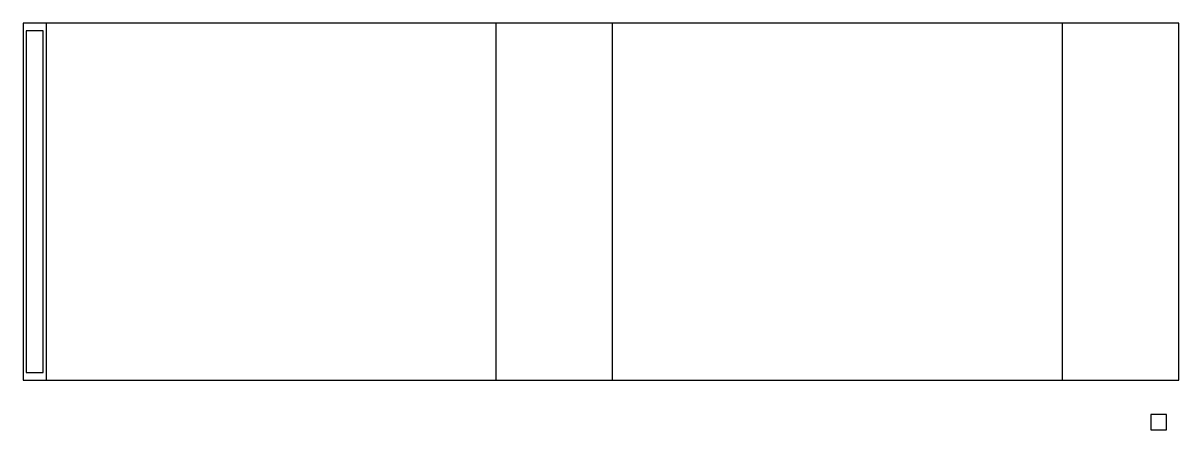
# Model space of a CAD drawing. Header units: millimetres. Extents: x 10 to 755, y 8 to 270.
import ezdxf

# ---------------------------------------------------------------- set-up
doc = ezdxf.new("R2010")
doc.units = ezdxf.units.MM
for name, color, linetype in [('CREASE', 5, 'Continuous'), ('CUT', 1, 'CONTINUOUS'), ('GLUE', 8, 'CONTINUOUS')]:
    doc.layers.add(name, color=color, linetype=linetype)

msp = doc.modelspace()

# ---------------------------------------------------------------- linework, layer by layer
at = {"layer": 'CREASE'}
for p, q in [((25, 40), (25, 270)), ((315, 40), (315, 270)), ((390, 40), (390, 270)), ((680, 40), (680, 270))]:
    msp.add_line(p, q, dxfattribs=at)
at = {"layer": 'CUT'}
for p, q in [((755, 270), (10, 270)), ((10, 270), (10, 40)), ((755, 40), (755, 270)), ((10, 40), (755, 40)), ((747, 18), (737, 18)), ((737, 18), (737, 8)), ((747, 8), (747, 18)), ((737, 8), (747, 8))]:
    msp.add_line(p, q, dxfattribs=at)
at = {"layer": 'GLUE'}
for p, q in [((23, 265), (12, 265)), ((12, 265), (12, 45)), ((23, 45), (23, 265)), ((12, 45), (23, 45))]:
    msp.add_line(p, q, dxfattribs=at)

doc.saveas('drawing.dxf')
